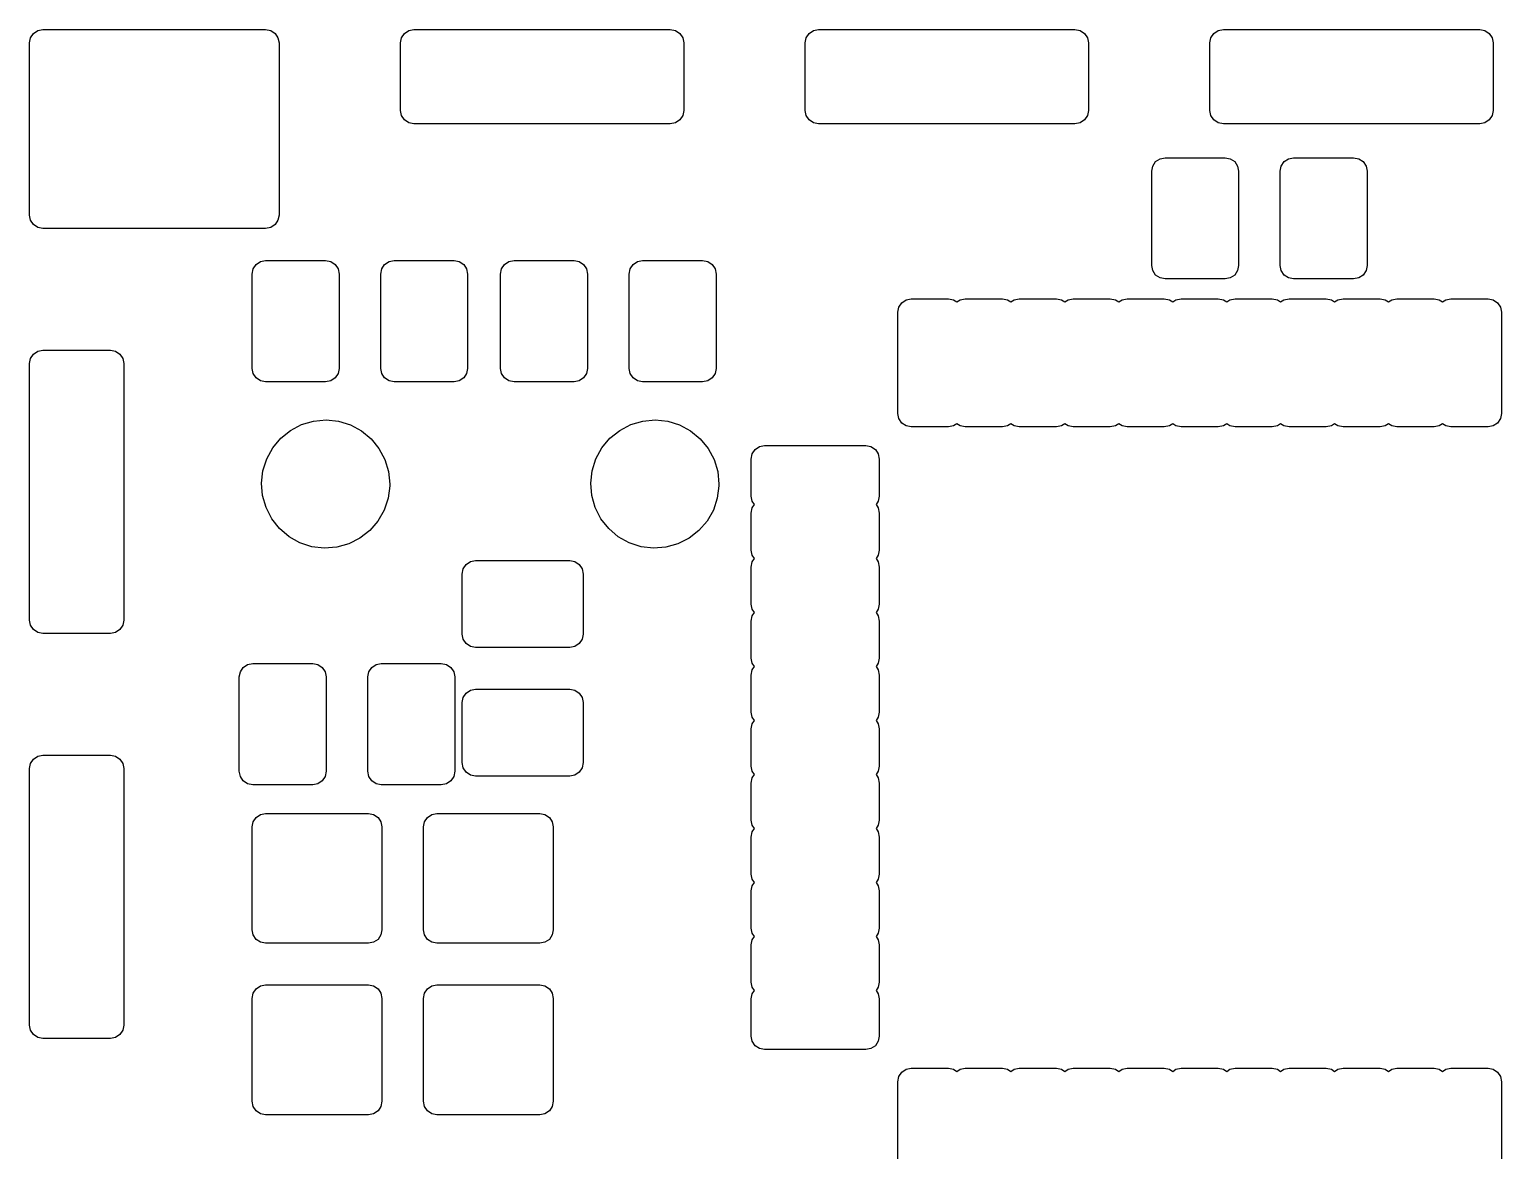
# Model space of a CAD drawing. Extents: x 0.01 to 3.59, y 0.07 to 1.93.
# Drawn here: x 1.807 to 2.666, y 0.971 to 1.625 of the extents above; entities that cross this region are included whole.
import ezdxf

# ---------------------------------------------------------------- set-up
doc = ezdxf.new("R2010")
doc.units = 0
doc.header["$MEASUREMENT"] = 0
doc.layers.add('BLACK', color=7, linetype='CONTINUOUS')

msp = doc.modelspace()

# ---------------------------------------------------------------- linework, layer by layer
at = {"layer": 'BLACK', "linetype": 'CONTINUOUS'}
for p, q in [((1.80943, 1.62285), (1.81199, 1.62456)), ((1.81199, 1.62456), (1.815, 1.62516)), ((1.815, 1.62516), (1.94492, 1.62516)), ((1.94492, 1.62516), (1.94793, 1.62456)), ((1.94793, 1.62456), (1.95049, 1.62285)), ((2.02597, 1.62285), (2.02852, 1.62456)), ((2.02852, 1.62456), (2.03154, 1.62516)), ((2.03154, 1.62516), (2.18114, 1.62516)), ((2.18114, 1.62516), (2.18416, 1.62456)), ((2.18416, 1.62456), (2.18671, 1.62285)), ((2.26219, 1.62285), (2.26474, 1.62456)), ((2.26474, 1.62456), (2.26776, 1.62516)), ((2.26776, 1.62516), (2.41736, 1.62516)), ((2.41736, 1.62516), (2.42038, 1.62456)), ((2.42038, 1.62456), (2.42293, 1.62285)), ((2.49841, 1.62285), (2.50096, 1.62456)), ((2.50096, 1.62456), (2.50398, 1.62516)), ((2.50398, 1.62516), (2.65358, 1.62516)), ((2.65358, 1.62516), (2.6566, 1.62456)), ((2.6566, 1.62456), (2.65915, 1.62285)), ((1.80713, 1.61728), (1.80773, 1.6203)), ((1.80713, 1.51689), (1.80713, 1.61728)), ((1.80773, 1.6203), (1.80943, 1.62285)), ((1.95049, 1.62285), (1.9522, 1.6203)), ((1.9522, 1.6203), (1.9528, 1.61728)), ((1.9528, 1.61728), (1.9528, 1.51689)), ((2.02366, 1.61728), (2.02426, 1.6203)), ((2.02366, 1.57791), (2.02366, 1.61728)), ((2.02426, 1.6203), (2.02597, 1.62285)), ((2.18671, 1.62285), (2.18842, 1.6203)), ((2.18842, 1.6203), (2.18902, 1.61728)), ((2.18902, 1.61728), (2.18902, 1.57791)), ((2.25988, 1.61728), (2.26048, 1.6203)), ((2.25988, 1.57791), (2.25988, 1.61728)), ((2.26048, 1.6203), (2.26219, 1.62285)), ((2.42293, 1.62285), (2.42464, 1.6203)), ((2.42464, 1.6203), (2.42524, 1.61728)), ((2.42524, 1.61728), (2.42524, 1.57791)), ((2.4961, 1.61728), (2.4967, 1.6203)), ((2.4961, 1.57791), (2.4961, 1.61728)), ((2.4967, 1.6203), (2.49841, 1.62285)), ((2.65915, 1.62285), (2.66086, 1.6203)), ((2.66086, 1.6203), (2.66146, 1.61728)), ((2.66146, 1.61728), (2.66146, 1.57791)), ((2.02426, 1.5749), (2.02366, 1.57791)), ((2.02597, 1.57235), (2.02426, 1.5749)), ((2.18842, 1.5749), (2.18671, 1.57235)), ((2.18902, 1.57791), (2.18842, 1.5749)), ((2.26048, 1.5749), (2.25988, 1.57791)), ((2.26219, 1.57235), (2.26048, 1.5749)), ((2.42464, 1.5749), (2.42293, 1.57235)), ((2.42524, 1.57791), (2.42464, 1.5749)), ((2.4967, 1.5749), (2.4961, 1.57791)), ((2.49841, 1.57235), (2.4967, 1.5749)), ((2.66086, 1.5749), (2.65915, 1.57235)), ((2.66146, 1.57791), (2.66086, 1.5749)), ((2.02852, 1.57064), (2.02597, 1.57235)), ((2.03154, 1.57004), (2.02852, 1.57064)), ((2.18114, 1.57004), (2.03154, 1.57004)), ((2.18416, 1.57064), (2.18114, 1.57004)), ((2.18671, 1.57235), (2.18416, 1.57064)), ((2.26474, 1.57064), (2.26219, 1.57235)), ((2.26776, 1.57004), (2.26474, 1.57064)), ((2.41736, 1.57004), (2.26776, 1.57004)), ((2.42038, 1.57064), (2.41736, 1.57004)), ((2.42293, 1.57235), (2.42038, 1.57064)), ((2.50096, 1.57064), (2.49841, 1.57235)), ((2.50398, 1.57004), (2.50096, 1.57064)), ((2.65358, 1.57004), (2.50398, 1.57004)), ((2.6566, 1.57064), (2.65358, 1.57004)), ((2.65915, 1.57235), (2.6566, 1.57064)), ((2.46273, 1.54551), (2.46443, 1.54807)), ((2.46443, 1.54807), (2.46699, 1.54977)), ((2.46699, 1.54977), (2.47, 1.55037)), ((2.47, 1.55037), (2.505, 1.55037)), ((2.505, 1.55037), (2.50801, 1.54977)), ((2.50801, 1.54977), (2.51057, 1.54807)), ((2.51057, 1.54807), (2.51227, 1.54551)), ((2.53773, 1.54551), (2.53943, 1.54807)), ((2.53943, 1.54807), (2.54199, 1.54977)), ((2.54199, 1.54977), (2.545, 1.55037)), ((2.545, 1.55037), (2.58, 1.55037)), ((2.58, 1.55037), (2.58301, 1.54977)), ((2.58301, 1.54977), (2.58557, 1.54807)), ((2.58557, 1.54807), (2.58727, 1.54551)), ((2.46213, 1.5425), (2.46273, 1.54551)), ((2.46213, 1.4875), (2.46213, 1.5425)), ((2.51227, 1.54551), (2.51287, 1.5425)), ((2.51287, 1.5425), (2.51287, 1.4875)), ((2.53713, 1.5425), (2.53773, 1.54551)), ((2.53713, 1.4875), (2.53713, 1.5425)), ((2.58727, 1.54551), (2.58787, 1.5425)), ((2.58787, 1.5425), (2.58787, 1.4875)), ((1.80773, 1.51388), (1.80713, 1.51689)), ((1.80943, 1.51132), (1.80773, 1.51388)), ((1.9522, 1.51388), (1.95049, 1.51132)), ((1.9528, 1.51689), (1.9522, 1.51388)), ((1.81199, 1.50962), (1.80943, 1.51132)), ((1.815, 1.50902), (1.81199, 1.50962)), ((1.94492, 1.50902), (1.815, 1.50902)), ((1.94793, 1.50962), (1.94492, 1.50902)), ((1.95049, 1.51132), (1.94793, 1.50962)), ((1.93773, 1.48551), (1.93943, 1.48807)), ((1.93943, 1.48807), (1.94199, 1.48977)), ((1.94199, 1.48977), (1.945, 1.49037)), ((1.945, 1.49037), (1.98, 1.49037)), ((1.98, 1.49037), (1.98301, 1.48977)), ((1.98301, 1.48977), (1.98557, 1.48807)), ((1.98557, 1.48807), (1.98727, 1.48551)), ((2.01273, 1.48551), (2.01443, 1.48807)), ((2.01443, 1.48807), (2.01699, 1.48977)), ((2.01699, 1.48977), (2.02, 1.49037)), ((2.02, 1.49037), (2.055, 1.49037)), ((2.055, 1.49037), (2.05801, 1.48977)), ((2.05801, 1.48977), (2.06057, 1.48807)), ((2.06057, 1.48807), (2.06227, 1.48551)), ((2.08273, 1.48551), (2.08443, 1.48807)), ((2.08443, 1.48807), (2.08699, 1.48977)), ((2.08699, 1.48977), (2.09, 1.49037)), ((2.09, 1.49037), (2.125, 1.49037)), ((2.125, 1.49037), (2.12801, 1.48977)), ((2.12801, 1.48977), (2.13057, 1.48807)), ((2.13057, 1.48807), (2.13227, 1.48551)), ((2.15773, 1.48551), (2.15943, 1.48807)), ((2.15943, 1.48807), (2.16199, 1.48977)), ((2.16199, 1.48977), (2.165, 1.49037)), ((2.165, 1.49037), (2.2, 1.49037)), ((2.2, 1.49037), (2.20301, 1.48977)), ((2.20301, 1.48977), (2.20557, 1.48807)), ((2.20557, 1.48807), (2.20727, 1.48551)), ((2.46273, 1.48449), (2.46213, 1.4875)), ((2.51287, 1.4875), (2.51227, 1.48449)), ((2.53773, 1.48449), (2.53713, 1.4875)), ((2.58787, 1.4875), (2.58727, 1.48449)), ((1.93713, 1.4825), (1.93773, 1.48551)), ((1.93713, 1.4275), (1.93713, 1.4825)), ((1.98727, 1.48551), (1.98787, 1.4825)), ((1.98787, 1.4825), (1.98787, 1.4275)), ((2.01213, 1.4825), (2.01273, 1.48551)), ((2.01213, 1.4275), (2.01213, 1.4825)), ((2.06227, 1.48551), (2.06287, 1.4825)), ((2.06287, 1.4825), (2.06287, 1.4275)), ((2.08213, 1.4825), (2.08273, 1.48551)), ((2.08213, 1.4275), (2.08213, 1.4825)), ((2.13227, 1.48551), (2.13287, 1.4825)), ((2.13287, 1.4825), (2.13287, 1.4275)), ((2.15713, 1.4825), (2.15773, 1.48551)), ((2.15713, 1.4275), (2.15713, 1.4825)), ((2.20727, 1.48551), (2.20787, 1.4825)), ((2.20787, 1.4825), (2.20787, 1.4275)), ((2.46443, 1.48193), (2.46273, 1.48449)), ((2.46699, 1.48023), (2.46443, 1.48193)), ((2.47, 1.47963), (2.46699, 1.48023)), ((2.505, 1.47963), (2.47, 1.47963)), ((2.50801, 1.48023), (2.505, 1.47963)), ((2.51057, 1.48193), (2.50801, 1.48023)), ((2.51227, 1.48449), (2.51057, 1.48193)), ((2.53943, 1.48193), (2.53773, 1.48449)), ((2.54199, 1.48023), (2.53943, 1.48193)), ((2.545, 1.47963), (2.54199, 1.48023)), ((2.58, 1.47963), (2.545, 1.47963)), ((2.58301, 1.48023), (2.58, 1.47963)), ((2.58557, 1.48193), (2.58301, 1.48023)), ((2.58727, 1.48449), (2.58557, 1.48193)), ((2.31398, 1.46024), (2.31458, 1.46325)), ((2.31458, 1.46325), (2.31628, 1.4658)), ((2.31628, 1.4658), (2.31884, 1.46751)), ((2.31884, 1.46751), (2.32185, 1.46811)), ((2.32185, 1.46811), (2.3435, 1.46811)), ((2.3435, 1.46811), (2.34652, 1.46751)), ((2.34652, 1.46751), (2.34843, 1.46624)), ((2.34843, 1.46624), (2.35033, 1.46751)), ((2.35033, 1.46751), (2.35335, 1.46811)), ((2.35335, 1.46811), (2.375, 1.46811)), ((2.375, 1.46811), (2.37801, 1.46751)), ((2.37801, 1.46751), (2.37992, 1.46624)), ((2.37992, 1.46624), (2.38183, 1.46751)), ((2.38183, 1.46751), (2.38484, 1.46811)), ((2.38484, 1.46811), (2.4065, 1.46811)), ((2.4065, 1.46811), (2.40951, 1.46751)), ((2.40951, 1.46751), (2.41142, 1.46624)), ((2.41142, 1.46624), (2.41333, 1.46751)), ((2.41333, 1.46751), (2.41634, 1.46811)), ((2.41634, 1.46811), (2.43799, 1.46811)), ((2.43799, 1.46811), (2.44101, 1.46751)), ((2.44101, 1.46751), (2.44291, 1.46624)), ((2.44291, 1.46624), (2.44482, 1.46751)), ((2.44482, 1.46751), (2.44783, 1.46811)), ((2.44783, 1.46811), (2.46949, 1.46811)), ((2.46949, 1.46811), (2.4725, 1.46751)), ((2.4725, 1.46751), (2.47441, 1.46624)), ((2.47441, 1.46624), (2.47632, 1.46751)), ((2.47632, 1.46751), (2.47933, 1.46811)), ((2.47933, 1.46811), (2.50098, 1.46811)), ((2.50098, 1.46811), (2.504, 1.46751)), ((2.504, 1.46751), (2.50591, 1.46624)), ((2.50591, 1.46624), (2.50781, 1.46751)), ((2.50781, 1.46751), (2.51083, 1.46811)), ((2.51083, 1.46811), (2.53248, 1.46811)), ((2.53248, 1.46811), (2.53549, 1.46751)), ((2.53549, 1.46751), (2.5374, 1.46624)), ((2.5374, 1.46624), (2.53931, 1.46751)), ((2.53931, 1.46751), (2.54232, 1.46811)), ((2.54232, 1.46811), (2.56398, 1.46811)), ((2.56398, 1.46811), (2.56699, 1.46751)), ((2.56699, 1.46751), (2.5689, 1.46624)), ((2.5689, 1.46624), (2.57081, 1.46751)), ((2.57081, 1.46751), (2.57382, 1.46811)), ((2.57382, 1.46811), (2.59547, 1.46811)), ((2.59547, 1.46811), (2.59849, 1.46751)), ((2.59849, 1.46751), (2.60039, 1.46624)), ((2.60039, 1.46624), (2.6023, 1.46751)), ((2.6023, 1.46751), (2.60531, 1.46811)), ((2.60531, 1.46811), (2.62697, 1.46811)), ((2.62697, 1.46811), (2.62998, 1.46751)), ((2.62998, 1.46751), (2.63189, 1.46624)), ((2.63189, 1.46624), (2.6338, 1.46751)), ((2.6338, 1.46751), (2.63681, 1.46811)), ((2.63681, 1.46811), (2.65846, 1.46811)), ((2.65846, 1.46811), (2.66148, 1.46751)), ((2.66148, 1.46751), (2.66403, 1.4658)), ((2.66403, 1.4658), (2.66574, 1.46325)), ((2.66574, 1.46325), (2.66634, 1.46024)), ((2.31398, 1.40118), (2.31398, 1.46024)), ((2.66634, 1.46024), (2.66634, 1.40118)), ((1.80773, 1.43329), (1.80943, 1.43584)), ((1.80943, 1.43584), (1.81199, 1.43755)), ((1.81199, 1.43755), (1.815, 1.43815)), ((1.815, 1.43815), (1.85437, 1.43815)), ((1.85437, 1.43815), (1.85738, 1.43755)), ((1.85738, 1.43755), (1.85994, 1.43584)), ((1.85994, 1.43584), (1.86164, 1.43329)), ((1.80713, 1.43028), (1.80773, 1.43329)), ((1.80713, 1.28067), (1.80713, 1.43028)), ((1.86164, 1.43329), (1.86224, 1.43028)), ((1.86224, 1.43028), (1.86224, 1.28067)), ((1.93773, 1.42449), (1.93713, 1.4275)), ((1.98787, 1.4275), (1.98727, 1.42449)), ((2.01273, 1.42449), (2.01213, 1.4275)), ((2.06287, 1.4275), (2.06227, 1.42449)), ((2.08273, 1.42449), (2.08213, 1.4275)), ((2.13287, 1.4275), (2.13227, 1.42449)), ((2.15773, 1.42449), (2.15713, 1.4275)), ((2.20787, 1.4275), (2.20727, 1.42449)), ((1.93943, 1.42193), (1.93773, 1.42449)), ((1.94199, 1.42023), (1.93943, 1.42193)), ((1.945, 1.41963), (1.94199, 1.42023)), ((1.98, 1.41963), (1.945, 1.41963)), ((1.98301, 1.42023), (1.98, 1.41963)), ((1.98557, 1.42193), (1.98301, 1.42023)), ((1.98727, 1.42449), (1.98557, 1.42193)), ((2.01443, 1.42193), (2.01273, 1.42449)), ((2.01699, 1.42023), (2.01443, 1.42193)), ((2.02, 1.41963), (2.01699, 1.42023)), ((2.055, 1.41963), (2.02, 1.41963)), ((2.05801, 1.42023), (2.055, 1.41963)), ((2.06057, 1.42193), (2.05801, 1.42023)), ((2.06227, 1.42449), (2.06057, 1.42193)), ((2.08443, 1.42193), (2.08273, 1.42449)), ((2.08699, 1.42023), (2.08443, 1.42193)), ((2.09, 1.41963), (2.08699, 1.42023)), ((2.125, 1.41963), (2.09, 1.41963)), ((2.12801, 1.42023), (2.125, 1.41963)), ((2.13057, 1.42193), (2.12801, 1.42023)), ((2.13227, 1.42449), (2.13057, 1.42193)), ((2.15943, 1.42193), (2.15773, 1.42449)), ((2.16199, 1.42023), (2.15943, 1.42193)), ((2.165, 1.41963), (2.16199, 1.42023)), ((2.2, 1.41963), (2.165, 1.41963)), ((2.20301, 1.42023), (2.2, 1.41963)), ((2.20557, 1.42193), (2.20301, 1.42023)), ((2.20727, 1.42449), (2.20557, 1.42193)), ((2.31458, 1.39817), (2.31398, 1.40118)), ((2.66634, 1.40118), (2.66574, 1.39817)), ((1.95952, 1.3913), (1.96599, 1.39468)), ((1.96599, 1.39468), (1.97299, 1.39674)), ((1.97299, 1.39674), (1.98026, 1.3974)), ((1.98026, 1.3974), (1.98752, 1.39664)), ((1.98752, 1.39664), (1.99449, 1.39448)), ((1.99449, 1.39448), (2.00091, 1.39101)), ((2.15165, 1.3913), (2.15812, 1.39468)), ((2.15812, 1.39468), (2.16512, 1.39674)), ((2.16512, 1.39674), (2.17239, 1.3974)), ((2.17239, 1.3974), (2.17965, 1.39664)), ((2.17965, 1.39664), (2.18662, 1.39448)), ((2.18662, 1.39448), (2.19304, 1.39101)), ((2.31628, 1.39561), (2.31458, 1.39817)), ((2.31884, 1.39391), (2.31628, 1.39561)), ((2.32185, 1.39331), (2.31884, 1.39391)), ((2.3435, 1.39331), (2.32185, 1.39331)), ((2.34652, 1.39391), (2.3435, 1.39331)), ((2.34843, 1.39518), (2.34652, 1.39391)), ((2.35033, 1.39391), (2.34843, 1.39518)), ((2.35335, 1.39331), (2.35033, 1.39391)), ((2.375, 1.39331), (2.35335, 1.39331)), ((2.37801, 1.39391), (2.375, 1.39331)), ((2.37992, 1.39518), (2.37801, 1.39391)), ((2.38183, 1.39391), (2.37992, 1.39518)), ((2.38484, 1.39331), (2.38183, 1.39391)), ((2.4065, 1.39331), (2.38484, 1.39331)), ((2.40951, 1.39391), (2.4065, 1.39331)), ((2.41142, 1.39518), (2.40951, 1.39391)), ((2.41333, 1.39391), (2.41142, 1.39518)), ((2.41634, 1.39331), (2.41333, 1.39391)), ((2.43799, 1.39331), (2.41634, 1.39331)), ((2.44101, 1.39391), (2.43799, 1.39331)), ((2.44291, 1.39518), (2.44101, 1.39391)), ((2.44482, 1.39391), (2.44291, 1.39518)), ((2.44783, 1.39331), (2.44482, 1.39391)), ((2.46949, 1.39331), (2.44783, 1.39331)), ((2.4725, 1.39391), (2.46949, 1.39331)), ((2.47441, 1.39518), (2.4725, 1.39391)), ((2.47632, 1.39391), (2.47441, 1.39518)), ((2.47933, 1.39331), (2.47632, 1.39391)), ((2.50098, 1.39331), (2.47933, 1.39331)), ((2.504, 1.39391), (2.50098, 1.39331)), ((2.50591, 1.39518), (2.504, 1.39391)), ((2.50781, 1.39391), (2.50591, 1.39518)), ((2.51083, 1.39331), (2.50781, 1.39391)), ((2.53248, 1.39331), (2.51083, 1.39331)), ((2.53549, 1.39391), (2.53248, 1.39331)), ((2.5374, 1.39518), (2.53549, 1.39391)), ((2.53931, 1.39391), (2.5374, 1.39518)), ((2.54232, 1.39331), (2.53931, 1.39391)), ((2.56398, 1.39331), (2.54232, 1.39331)), ((2.56699, 1.39391), (2.56398, 1.39331)), ((2.5689, 1.39518), (2.56699, 1.39391)), ((2.57081, 1.39391), (2.5689, 1.39518)), ((2.57382, 1.39331), (2.57081, 1.39391)), ((2.59547, 1.39331), (2.57382, 1.39331)), ((2.59849, 1.39391), (2.59547, 1.39331)), ((2.60039, 1.39518), (2.59849, 1.39391)), ((2.6023, 1.39391), (2.60039, 1.39518)), ((2.60531, 1.39331), (2.6023, 1.39391)), ((2.62697, 1.39331), (2.60531, 1.39331)), ((2.62998, 1.39391), (2.62697, 1.39331)), ((2.63189, 1.39518), (2.62998, 1.39391)), ((2.6338, 1.39391), (2.63189, 1.39518)), ((2.63681, 1.39331), (2.6338, 1.39391)), ((2.65846, 1.39331), (2.63681, 1.39331)), ((2.66148, 1.39391), (2.65846, 1.39331)), ((2.66403, 1.39561), (2.66148, 1.39391)), ((2.66574, 1.39817), (2.66403, 1.39561)), ((1.94914, 1.38113), (1.95383, 1.38672)), ((1.95383, 1.38672), (1.95952, 1.3913)), ((2.00091, 1.39101), (2.00654, 1.38635)), ((2.00654, 1.38635), (2.01115, 1.3807)), ((2.14127, 1.38113), (2.14596, 1.38672)), ((2.14596, 1.38672), (2.15165, 1.3913)), ((2.19304, 1.39101), (2.19867, 1.38635)), ((2.19867, 1.38635), (2.20328, 1.3807)), ((1.94562, 1.37473), (1.94914, 1.38113)), ((2.01115, 1.3807), (2.01458, 1.37425)), ((2.13775, 1.37473), (2.14127, 1.38113)), ((2.20328, 1.3807), (2.20671, 1.37425)), ((2.22835, 1.37461), (2.22895, 1.37762)), ((2.22895, 1.37762), (2.23065, 1.38017)), ((2.23065, 1.38017), (2.23321, 1.38188)), ((2.23321, 1.38188), (2.23622, 1.38248)), ((2.23622, 1.38248), (2.29528, 1.38248)), ((2.29528, 1.38248), (2.29829, 1.38188)), ((2.29829, 1.38188), (2.30084, 1.38017)), ((2.30084, 1.38017), (2.30255, 1.37762)), ((2.30255, 1.37762), (2.30315, 1.37461)), ((1.9426, 1.36052), (1.94342, 1.36778)), ((1.94342, 1.36778), (1.94562, 1.37473)), ((2.01458, 1.37425), (2.01669, 1.36726)), ((2.01669, 1.36726), (2.0174, 1.36)), ((2.13473, 1.36052), (2.13554, 1.36778)), ((2.13554, 1.36778), (2.13775, 1.37473)), ((2.20671, 1.37425), (2.20882, 1.36726)), ((2.20882, 1.36726), (2.20953, 1.36)), ((2.22835, 1.35295), (2.22835, 1.37461)), ((2.30315, 1.37461), (2.30315, 1.35295)), ((1.94321, 1.35325), (1.9426, 1.36052)), ((2.01739, 1.35896), (2.01647, 1.35171)), ((2.0174, 1.36), (2.01739, 1.35896)), ((2.13534, 1.35325), (2.13473, 1.36052)), ((2.20951, 1.35896), (2.2086, 1.35171)), ((2.20953, 1.36), (2.20951, 1.35896)), ((1.94522, 1.34623), (1.94321, 1.35325)), ((2.01647, 1.35171), (2.01417, 1.34479)), ((2.13735, 1.34623), (2.13534, 1.35325)), ((2.2086, 1.35171), (2.20629, 1.34479)), ((2.22895, 1.34994), (2.22835, 1.35295)), ((2.23022, 1.34803), (2.22895, 1.34994)), ((2.30255, 1.34994), (2.30128, 1.34803)), ((2.30315, 1.35295), (2.30255, 1.34994)), ((1.94856, 1.33974), (1.94522, 1.34623)), ((2.01417, 1.34479), (2.01056, 1.33844)), ((2.14069, 1.33974), (2.13735, 1.34623)), ((2.20629, 1.34479), (2.20269, 1.33844)), ((2.22835, 1.34311), (2.22895, 1.34612)), ((2.22835, 1.32146), (2.22835, 1.34311)), ((2.22895, 1.34612), (2.23022, 1.34803)), ((2.30128, 1.34803), (2.30255, 1.34612)), ((2.30255, 1.34612), (2.30315, 1.34311)), ((2.30315, 1.34311), (2.30315, 1.32146)), ((1.9531, 1.33402), (1.94856, 1.33974)), ((1.95865, 1.32929), (1.9531, 1.33402)), ((2.00579, 1.33291), (2.00004, 1.32842)), ((2.01056, 1.33844), (2.00579, 1.33291)), ((2.14522, 1.33402), (2.14069, 1.33974)), ((2.15078, 1.32929), (2.14522, 1.33402)), ((2.19792, 1.33291), (2.19217, 1.32842)), ((2.20269, 1.33844), (2.19792, 1.33291)), ((1.96503, 1.32573), (1.95865, 1.32929)), ((1.97197, 1.32347), (1.96503, 1.32573)), ((1.97922, 1.32261), (1.97197, 1.32347)), ((1.99353, 1.32513), (1.98649, 1.32317)), ((2.00004, 1.32842), (1.99353, 1.32513)), ((2.15715, 1.32573), (2.15078, 1.32929)), ((2.16409, 1.32347), (2.15715, 1.32573)), ((2.17134, 1.32261), (2.16409, 1.32347)), ((2.18565, 1.32513), (2.17862, 1.32317)), ((2.19217, 1.32842), (2.18565, 1.32513)), ((1.98649, 1.32317), (1.97922, 1.32261)), ((2.06193, 1.31307), (2.06449, 1.31477)), ((2.06449, 1.31477), (2.0675, 1.31537)), ((2.0675, 1.31537), (2.1225, 1.31537)), ((2.1225, 1.31537), (2.12551, 1.31477)), ((2.12551, 1.31477), (2.12807, 1.31307)), ((2.17862, 1.32317), (2.17134, 1.32261)), ((2.22895, 1.31844), (2.22835, 1.32146)), ((2.22835, 1.31161), (2.22895, 1.31463)), ((2.23022, 1.31654), (2.22895, 1.31844)), ((2.22895, 1.31463), (2.23022, 1.31654)), ((2.30255, 1.31844), (2.30128, 1.31654)), ((2.30128, 1.31654), (2.30255, 1.31463)), ((2.30315, 1.32146), (2.30255, 1.31844)), ((2.30255, 1.31463), (2.30315, 1.31161)), ((2.05963, 1.3075), (2.06023, 1.31051)), ((2.05963, 1.2725), (2.05963, 1.3075)), ((2.06023, 1.31051), (2.06193, 1.31307)), ((2.12807, 1.31307), (2.12977, 1.31051)), ((2.12977, 1.31051), (2.13037, 1.3075)), ((2.13037, 1.3075), (2.13037, 1.2725)), ((2.22835, 1.28996), (2.22835, 1.31161)), ((2.30315, 1.31161), (2.30315, 1.28996)), ((2.22895, 1.28695), (2.22835, 1.28996)), ((2.30315, 1.28996), (2.30255, 1.28695)), ((1.80773, 1.27766), (1.80713, 1.28067)), ((1.86224, 1.28067), (1.86164, 1.27766)), ((2.22835, 1.28012), (2.22895, 1.28313)), ((2.23022, 1.28504), (2.22895, 1.28695)), ((2.22895, 1.28313), (2.23022, 1.28504)), ((2.30255, 1.28695), (2.30128, 1.28504)), ((2.30128, 1.28504), (2.30255, 1.28313)), ((2.30255, 1.28313), (2.30315, 1.28012)), ((1.80943, 1.2751), (1.80773, 1.27766)), ((1.81199, 1.27339), (1.80943, 1.2751)), ((1.815, 1.2728), (1.81199, 1.27339)), ((1.85437, 1.2728), (1.815, 1.2728)), ((1.85738, 1.27339), (1.85437, 1.2728)), ((1.85994, 1.2751), (1.85738, 1.27339)), ((1.86164, 1.27766), (1.85994, 1.2751)), ((2.06023, 1.26949), (2.05963, 1.2725)), ((2.13037, 1.2725), (2.12977, 1.26949)), ((2.22835, 1.25846), (2.22835, 1.28012)), ((2.30315, 1.28012), (2.30315, 1.25846)), ((2.06193, 1.26693), (2.06023, 1.26949)), ((2.06449, 1.26523), (2.06193, 1.26693)), ((2.0675, 1.26463), (2.06449, 1.26523)), ((2.1225, 1.26463), (2.0675, 1.26463)), ((2.12551, 1.26523), (2.1225, 1.26463)), ((2.12807, 1.26693), (2.12551, 1.26523)), ((2.12977, 1.26949), (2.12807, 1.26693)), ((1.93193, 1.25307), (1.93449, 1.25477)), ((1.93449, 1.25477), (1.9375, 1.25537)), ((1.9375, 1.25537), (1.9725, 1.25537)), ((1.9725, 1.25537), (1.97551, 1.25477)), ((1.97551, 1.25477), (1.97807, 1.25307)), ((2.00693, 1.25307), (2.00949, 1.25477)), ((2.00949, 1.25477), (2.0125, 1.25537)), ((2.0125, 1.25537), (2.0475, 1.25537)), ((2.0475, 1.25537), (2.05051, 1.25477)), ((2.05051, 1.25477), (2.05307, 1.25307)), ((2.22895, 1.25545), (2.22835, 1.25846)), ((2.23022, 1.25354), (2.22895, 1.25545)), ((2.30255, 1.25545), (2.30128, 1.25354)), ((2.30315, 1.25846), (2.30255, 1.25545)), ((1.92963, 1.2475), (1.93023, 1.25051)), ((1.92963, 1.1925), (1.92963, 1.2475)), ((1.93023, 1.25051), (1.93193, 1.25307)), ((1.97807, 1.25307), (1.97977, 1.25051)), ((1.97977, 1.25051), (1.98037, 1.2475)), ((1.98037, 1.2475), (1.98037, 1.1925)), ((2.00463, 1.2475), (2.00523, 1.25051)), ((2.00463, 1.1925), (2.00463, 1.2475)), ((2.00523, 1.25051), (2.00693, 1.25307)), ((2.05307, 1.25307), (2.05477, 1.25051)), ((2.05477, 1.25051), (2.05537, 1.2475)), ((2.05537, 1.2475), (2.05537, 1.1925)), ((2.22835, 1.24862), (2.22895, 1.25164)), ((2.22835, 1.22697), (2.22835, 1.24862)), ((2.22895, 1.25164), (2.23022, 1.25354)), ((2.30128, 1.25354), (2.30255, 1.25164)), ((2.30255, 1.25164), (2.30315, 1.24862)), ((2.30315, 1.24862), (2.30315, 1.22697)), ((2.06023, 1.23551), (2.06193, 1.23807)), ((2.06193, 1.23807), (2.06449, 1.23977)), ((2.06449, 1.23977), (2.0675, 1.24037)), ((2.0675, 1.24037), (2.1225, 1.24037)), ((2.1225, 1.24037), (2.12551, 1.23977)), ((2.12551, 1.23977), (2.12807, 1.23807)), ((2.12807, 1.23807), (2.12977, 1.23551)), ((2.05963, 1.2325), (2.06023, 1.23551)), ((2.05963, 1.1975), (2.05963, 1.2325)), ((2.12977, 1.23551), (2.13037, 1.2325)), ((2.13037, 1.2325), (2.13037, 1.1975)), ((2.22895, 1.22396), (2.22835, 1.22697)), ((2.22835, 1.21713), (2.22895, 1.22014)), ((2.23022, 1.22205), (2.22895, 1.22396)), ((2.22895, 1.22014), (2.23022, 1.22205)), ((2.30255, 1.22396), (2.30128, 1.22205)), ((2.30128, 1.22205), (2.30255, 1.22014)), ((2.30315, 1.22697), (2.30255, 1.22396)), ((2.30255, 1.22014), (2.30315, 1.21713)), ((2.22835, 1.19547), (2.22835, 1.21713)), ((2.30315, 1.21713), (2.30315, 1.19547)), ((1.80713, 1.19406), (1.80773, 1.19707)), ((1.80773, 1.19707), (1.80943, 1.19962)), ((1.80943, 1.19962), (1.81199, 1.20133)), ((1.81199, 1.20133), (1.815, 1.20193)), ((1.815, 1.20193), (1.85437, 1.20193)), ((1.85437, 1.20193), (1.85738, 1.20133)), ((1.85738, 1.20133), (1.85994, 1.19962)), ((1.85994, 1.19962), (1.86164, 1.19707)), ((1.86164, 1.19707), (1.86224, 1.19406)), ((2.06023, 1.19449), (2.05963, 1.1975)), ((2.06193, 1.19193), (2.06023, 1.19449)), ((2.12977, 1.19449), (2.12807, 1.19193)), ((2.13037, 1.1975), (2.12977, 1.19449)), ((2.22895, 1.19246), (2.22835, 1.19547)), ((2.30315, 1.19547), (2.30255, 1.19246)), ((1.80713, 1.04445), (1.80713, 1.19406)), ((1.86224, 1.19406), (1.86224, 1.04445)), ((1.93023, 1.18949), (1.92963, 1.1925)), ((1.93193, 1.18693), (1.93023, 1.18949)), ((1.93449, 1.18523), (1.93193, 1.18693)), ((1.97807, 1.18693), (1.97551, 1.18523)), ((1.97977, 1.18949), (1.97807, 1.18693)), ((1.98037, 1.1925), (1.97977, 1.18949)), ((2.00523, 1.18949), (2.00463, 1.1925)), ((2.00693, 1.18693), (2.00523, 1.18949)), ((2.00949, 1.18523), (2.00693, 1.18693)), ((2.05307, 1.18693), (2.05051, 1.18523)), ((2.05477, 1.18949), (2.05307, 1.18693)), ((2.05537, 1.1925), (2.05477, 1.18949)), ((2.06449, 1.19023), (2.06193, 1.19193)), ((2.0675, 1.18963), (2.06449, 1.19023)), ((2.1225, 1.18963), (2.0675, 1.18963)), ((2.12551, 1.19023), (2.1225, 1.18963)), ((2.12807, 1.19193), (2.12551, 1.19023)), ((2.22835, 1.18563), (2.22895, 1.18864)), ((2.23022, 1.19055), (2.22895, 1.19246)), ((2.22895, 1.18864), (2.23022, 1.19055)), ((2.30255, 1.19246), (2.30128, 1.19055)), ((2.30128, 1.19055), (2.30255, 1.18864)), ((2.30255, 1.18864), (2.30315, 1.18563)), ((1.9375, 1.18463), (1.93449, 1.18523)), ((1.9725, 1.18463), (1.9375, 1.18463)), ((1.97551, 1.18523), (1.9725, 1.18463)), ((2.0125, 1.18463), (2.00949, 1.18523)), ((2.0475, 1.18463), (2.0125, 1.18463)), ((2.05051, 1.18523), (2.0475, 1.18463)), ((2.22835, 1.16398), (2.22835, 1.18563)), ((2.30315, 1.18563), (2.30315, 1.16398)), ((1.93713, 1.16), (1.93773, 1.16301)), ((1.93713, 1.1), (1.93713, 1.16)), ((1.93773, 1.16301), (1.93943, 1.16557)), ((1.93943, 1.16557), (1.94199, 1.16727)), ((1.94199, 1.16727), (1.945, 1.16787)), ((1.945, 1.16787), (2.005, 1.16787)), ((2.005, 1.16787), (2.00801, 1.16727)), ((2.00801, 1.16727), (2.01057, 1.16557)), ((2.01057, 1.16557), (2.01227, 1.16301)), ((2.01227, 1.16301), (2.01287, 1.16)), ((2.01287, 1.16), (2.01287, 1.1)), ((2.03713, 1.16), (2.03773, 1.16301)), ((2.03713, 1.1), (2.03713, 1.16)), ((2.03773, 1.16301), (2.03943, 1.16557)), ((2.03943, 1.16557), (2.04199, 1.16727)), ((2.04199, 1.16727), (2.045, 1.16787)), ((2.045, 1.16787), (2.105, 1.16787)), ((2.105, 1.16787), (2.10801, 1.16727)), ((2.10801, 1.16727), (2.11057, 1.16557)), ((2.11057, 1.16557), (2.11227, 1.16301)), ((2.11227, 1.16301), (2.11287, 1.16)), ((2.11287, 1.16), (2.11287, 1.1)), ((2.22895, 1.16096), (2.22835, 1.16398)), ((2.23022, 1.15906), (2.22895, 1.16096)), ((2.30255, 1.16096), (2.30128, 1.15906)), ((2.30315, 1.16398), (2.30255, 1.16096)), ((2.22835, 1.15413), (2.22895, 1.15715)), ((2.22835, 1.13248), (2.22835, 1.15413)), ((2.22895, 1.15715), (2.23022, 1.15906)), ((2.30128, 1.15906), (2.30255, 1.15715)), ((2.30255, 1.15715), (2.30315, 1.15413)), ((2.30315, 1.15413), (2.30315, 1.13248)), ((2.22895, 1.12947), (2.22835, 1.13248)), ((2.22835, 1.12264), (2.22895, 1.12565)), ((2.23022, 1.12756), (2.22895, 1.12947)), ((2.22895, 1.12565), (2.23022, 1.12756)), ((2.30255, 1.12947), (2.30128, 1.12756)), ((2.30128, 1.12756), (2.30255, 1.12565)), ((2.30315, 1.13248), (2.30255, 1.12947)), ((2.30255, 1.12565), (2.30315, 1.12264)), ((2.22835, 1.10098), (2.22835, 1.12264)), ((2.30315, 1.12264), (2.30315, 1.10098)), ((1.93773, 1.09699), (1.93713, 1.1)), ((2.01287, 1.1), (2.01227, 1.09699)), ((2.03773, 1.09699), (2.03713, 1.1)), ((2.11287, 1.1), (2.11227, 1.09699)), ((2.22895, 1.09797), (2.22835, 1.10098)), ((2.30315, 1.10098), (2.30255, 1.09797)), ((1.93943, 1.09443), (1.93773, 1.09699)), ((1.94199, 1.09273), (1.93943, 1.09443)), ((1.945, 1.09213), (1.94199, 1.09273)), ((2.005, 1.09213), (1.945, 1.09213)), ((2.00801, 1.09273), (2.005, 1.09213)), ((2.01057, 1.09443), (2.00801, 1.09273)), ((2.01227, 1.09699), (2.01057, 1.09443)), ((2.03943, 1.09443), (2.03773, 1.09699)), ((2.04199, 1.09273), (2.03943, 1.09443)), ((2.045, 1.09213), (2.04199, 1.09273)), ((2.105, 1.09213), (2.045, 1.09213)), ((2.10801, 1.09273), (2.105, 1.09213)), ((2.11057, 1.09443), (2.10801, 1.09273)), ((2.11227, 1.09699), (2.11057, 1.09443)), ((2.22835, 1.09114), (2.22895, 1.09415)), ((2.23022, 1.09606), (2.22895, 1.09797)), ((2.22895, 1.09415), (2.23022, 1.09606)), ((2.30255, 1.09797), (2.30128, 1.09606)), ((2.30128, 1.09606), (2.30255, 1.09415)), ((2.30255, 1.09415), (2.30315, 1.09114)), ((2.22835, 1.06949), (2.22835, 1.09114)), ((2.30315, 1.09114), (2.30315, 1.06949)), ((1.93773, 1.06301), (1.93943, 1.06557)), ((1.93943, 1.06557), (1.94199, 1.06727)), ((1.94199, 1.06727), (1.945, 1.06787)), ((1.945, 1.06787), (2.005, 1.06787)), ((2.005, 1.06787), (2.00801, 1.06727)), ((2.00801, 1.06727), (2.01057, 1.06557)), ((2.01057, 1.06557), (2.01227, 1.06301)), ((2.03773, 1.06301), (2.03943, 1.06557)), ((2.03943, 1.06557), (2.04199, 1.06727)), ((2.04199, 1.06727), (2.045, 1.06787)), ((2.045, 1.06787), (2.105, 1.06787)), ((2.105, 1.06787), (2.10801, 1.06727)), ((2.10801, 1.06727), (2.11057, 1.06557)), ((2.11057, 1.06557), (2.11227, 1.06301)), ((2.22895, 1.06647), (2.22835, 1.06949)), ((2.23022, 1.06457), (2.22895, 1.06647)), ((2.30255, 1.06647), (2.30128, 1.06457)), ((2.30315, 1.06949), (2.30255, 1.06647)), ((1.93713, 1.06), (1.93773, 1.06301)), ((1.93713, 1), (1.93713, 1.06)), ((2.01227, 1.06301), (2.01287, 1.06)), ((2.01287, 1.06), (2.01287, 1)), ((2.03713, 1.06), (2.03773, 1.06301)), ((2.03713, 1), (2.03713, 1.06)), ((2.11227, 1.06301), (2.11287, 1.06)), ((2.11287, 1.06), (2.11287, 1)), ((2.22835, 1.05965), (2.22895, 1.06266)), ((2.22835, 1.03799), (2.22835, 1.05965)), ((2.22895, 1.06266), (2.23022, 1.06457)), ((2.30128, 1.06457), (2.30255, 1.06266)), ((2.30255, 1.06266), (2.30315, 1.05965)), ((2.30315, 1.05965), (2.30315, 1.03799)), ((1.80773, 1.04144), (1.80713, 1.04445)), ((1.80943, 1.03888), (1.80773, 1.04144)), ((1.86164, 1.04144), (1.85994, 1.03888)), ((1.86224, 1.04445), (1.86164, 1.04144)), ((1.81199, 1.03717), (1.80943, 1.03888)), ((1.815, 1.03657), (1.81199, 1.03717)), ((1.85437, 1.03657), (1.815, 1.03657)), ((1.85738, 1.03717), (1.85437, 1.03657)), ((1.85994, 1.03888), (1.85738, 1.03717)), ((2.22895, 1.03498), (2.22835, 1.03799)), ((2.23065, 1.03242), (2.22895, 1.03498)), ((2.23321, 1.03072), (2.23065, 1.03242)), ((2.30084, 1.03242), (2.29829, 1.03072)), ((2.30255, 1.03498), (2.30084, 1.03242)), ((2.30315, 1.03799), (2.30255, 1.03498)), ((2.23622, 1.03012), (2.23321, 1.03072)), ((2.29528, 1.03012), (2.23622, 1.03012)), ((2.29829, 1.03072), (2.29528, 1.03012)), ((2.31398, 1.01142), (2.31458, 1.01443)), ((2.31458, 1.01443), (2.31628, 1.01699)), ((2.31628, 1.01699), (2.31884, 1.01869)), ((2.31884, 1.01869), (2.32185, 1.01929)), ((2.32185, 1.01929), (2.3435, 1.01929)), ((2.3435, 1.01929), (2.34652, 1.01869)), ((2.34652, 1.01869), (2.34843, 1.01742)), ((2.34843, 1.01742), (2.35033, 1.01869)), ((2.35033, 1.01869), (2.35335, 1.01929)), ((2.35335, 1.01929), (2.375, 1.01929)), ((2.375, 1.01929), (2.37801, 1.01869)), ((2.37801, 1.01869), (2.37992, 1.01742)), ((2.37992, 1.01742), (2.38183, 1.01869)), ((2.38183, 1.01869), (2.38484, 1.01929)), ((2.38484, 1.01929), (2.4065, 1.01929)), ((2.4065, 1.01929), (2.40951, 1.01869)), ((2.40951, 1.01869), (2.41142, 1.01742)), ((2.41142, 1.01742), (2.41333, 1.01869)), ((2.41333, 1.01869), (2.41634, 1.01929)), ((2.41634, 1.01929), (2.43799, 1.01929)), ((2.43799, 1.01929), (2.44101, 1.01869)), ((2.44101, 1.01869), (2.44291, 1.01742)), ((2.44291, 1.01742), (2.44482, 1.01869)), ((2.44482, 1.01869), (2.44783, 1.01929)), ((2.44783, 1.01929), (2.46949, 1.01929)), ((2.46949, 1.01929), (2.4725, 1.01869)), ((2.4725, 1.01869), (2.47441, 1.01742)), ((2.47441, 1.01742), (2.47632, 1.01869)), ((2.47632, 1.01869), (2.47933, 1.01929)), ((2.47933, 1.01929), (2.50098, 1.01929)), ((2.50098, 1.01929), (2.504, 1.01869)), ((2.504, 1.01869), (2.50591, 1.01742)), ((2.50591, 1.01742), (2.50781, 1.01869)), ((2.50781, 1.01869), (2.51083, 1.01929)), ((2.51083, 1.01929), (2.53248, 1.01929)), ((2.53248, 1.01929), (2.53549, 1.01869)), ((2.53549, 1.01869), (2.5374, 1.01742)), ((2.5374, 1.01742), (2.53931, 1.01869)), ((2.53931, 1.01869), (2.54232, 1.01929)), ((2.54232, 1.01929), (2.56398, 1.01929)), ((2.56398, 1.01929), (2.56699, 1.01869)), ((2.56699, 1.01869), (2.5689, 1.01742)), ((2.5689, 1.01742), (2.57081, 1.01869)), ((2.57081, 1.01869), (2.57382, 1.01929)), ((2.57382, 1.01929), (2.59547, 1.01929)), ((2.59547, 1.01929), (2.59849, 1.01869)), ((2.59849, 1.01869), (2.60039, 1.01742)), ((2.60039, 1.01742), (2.6023, 1.01869)), ((2.6023, 1.01869), (2.60531, 1.01929)), ((2.60531, 1.01929), (2.62697, 1.01929)), ((2.62697, 1.01929), (2.62998, 1.01869)), ((2.62998, 1.01869), (2.63189, 1.01742)), ((2.63189, 1.01742), (2.6338, 1.01869)), ((2.6338, 1.01869), (2.63681, 1.01929)), ((2.63681, 1.01929), (2.65846, 1.01929)), ((2.65846, 1.01929), (2.66148, 1.01869)), ((2.66148, 1.01869), (2.66403, 1.01699)), ((2.66403, 1.01699), (2.66574, 1.01443)), ((2.66574, 1.01443), (2.66634, 1.01142)), ((2.31398, 0.952362), (2.31398, 1.01142)), ((2.66634, 1.01142), (2.66634, 0.952362)), ((1.93773, 0.996987), (1.93713, 1)), ((1.93943, 0.994432), (1.93773, 0.996987)), ((2.01227, 0.996987), (2.01057, 0.994432)), ((2.01287, 1), (2.01227, 0.996987)), ((2.03773, 0.996987), (2.03713, 1)), ((2.03943, 0.994432), (2.03773, 0.996987)), ((2.11227, 0.996987), (2.11057, 0.994432)), ((2.11287, 1), (2.11227, 0.996987)), ((1.94199, 0.992725), (1.93943, 0.994432)), ((1.945, 0.992126), (1.94199, 0.992725)), ((2.005, 0.992126), (1.945, 0.992126)), ((2.00801, 0.992725), (2.005, 0.992126)), ((2.01057, 0.994432), (2.00801, 0.992725)), ((2.04199, 0.992725), (2.03943, 0.994432)), ((2.045, 0.992126), (2.04199, 0.992725)), ((2.105, 0.992126), (2.045, 0.992126)), ((2.10801, 0.992725), (2.105, 0.992126)), ((2.11057, 0.994432), (2.10801, 0.992725))]:
    msp.add_line(p, q, dxfattribs=at)

doc.saveas('drawing.dxf')
